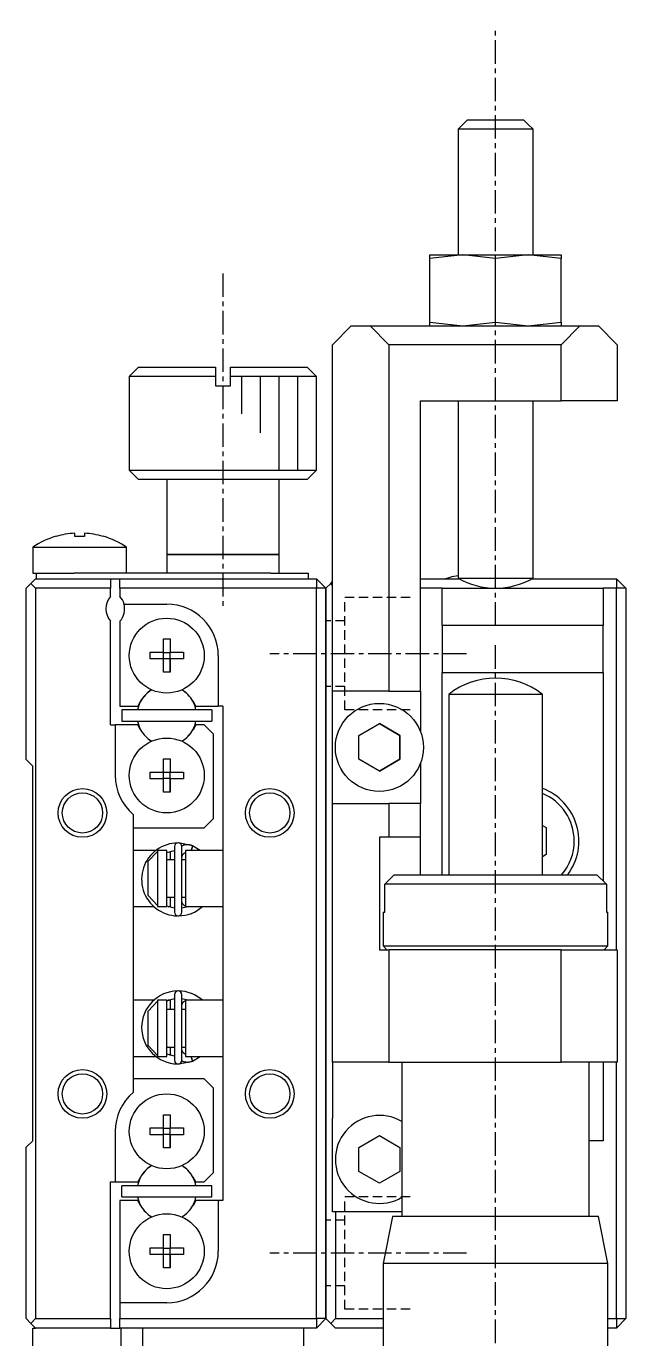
# Model space of a CAD drawing. Extents: x 10 to 349, y 10 to 216.
# Drawn here: x 21.9 to 53.9, y 97.7 to 167.8 of the extents above; entities that cross this region are included whole.
import ezdxf

# ---------------------------------------------------------------- set-up
doc = ezdxf.new("R2010")
doc.units = 0
doc.linetypes.add('CENTER', pattern=[2, 1.25, -0.25, 0.25, -0.25])
doc.linetypes.add('DASHED', pattern=[0.75, 0.5, -0.25])
doc.layers.get('0').update_dxf_attribs({"linetype": 'CONTINUOUS'})
doc.layers.add('CENTER', color=1, linetype='CENTER')

msp = doc.modelspace()

# ---------------------------------------------------------------- linework, layer by layer
at = {"color": 7, "linetype": 'CONTINUOUS'}
for p, q in [((45.455, 162.787), (45.205, 162.537)), ((45.455, 162.787), (48.455, 162.787)), ((48.705, 162.537), (48.455, 162.787)), ((45.205, 162.537), (44.955, 162.287)), ((48.955, 162.287), (44.955, 162.287)), ((44.955, 162.287), (44.955, 155.588)), ((48.955, 162.287), (48.705, 162.537)), ((48.955, 155.588), (48.955, 162.287)), ((45.205, 155.587), (43.455, 155.39)), ((43.455, 155.39), (43.455, 155.587)), ((43.455, 155.587), (45.205, 155.587)), ((46.955, 155.39), (45.205, 155.587)), ((45.205, 155.587), (48.705, 155.587)), ((48.705, 155.587), (46.955, 155.39)), ((50.455, 155.39), (48.705, 155.587)), ((48.705, 155.587), (50.455, 155.587)), ((50.455, 155.587), (50.455, 155.39)), ((43.455, 151.985), (43.455, 155.39)), ((46.955, 151.985), (46.955, 155.39)), ((50.455, 151.985), (50.455, 155.39)), ((38.255, 150.787), (39.255, 151.787)), ((39.255, 151.787), (40.255, 151.787)), ((40.255, 151.787), (41.255, 150.787)), ((40.255, 151.787), (44.955, 151.787)), ((43.455, 151.985), (45.205, 151.787)), ((43.455, 151.787), (43.455, 151.985)), ((44.955, 151.787), (48.955, 151.787)), ((45.205, 151.787), (46.955, 151.985)), ((46.955, 151.985), (48.705, 151.787)), ((48.705, 151.787), (50.455, 151.985)), ((48.955, 151.787), (50.455, 151.787)), ((50.455, 151.985), (50.455, 151.787)), ((50.455, 150.787), (51.455, 151.787)), ((50.455, 151.787), (51.455, 151.787)), ((51.455, 151.787), (52.455, 151.787)), ((52.455, 151.787), (53.455, 150.787)), ((38.255, 132.287), (38.255, 150.787)), ((41.255, 150.787), (41.255, 132.287)), ((50.455, 150.787), (41.255, 150.787)), ((50.455, 147.787), (50.455, 150.787)), ((53.455, 150.787), (53.455, 147.787)), ((27.905, 149.587), (27.405, 149.087)), ((27.905, 149.587), (32.005, 149.587)), ((32.005, 149.587), (32.005, 149.087)), ((32.805, 149.587), (36.905, 149.587)), ((32.805, 149.087), (32.805, 149.587)), ((37.405, 149.087), (36.905, 149.587)), ((32.005, 149.087), (27.405, 149.087)), ((27.405, 149.087), (27.405, 144.087)), ((32.005, 149.087), (32.005, 148.587)), ((32.005, 148.587), (32.805, 148.587)), ((37.405, 149.087), (32.805, 149.087)), ((32.805, 148.587), (32.805, 149.087)), ((37.405, 144.087), (37.405, 149.087)), ((42.955, 132.287), (42.955, 147.787)), ((42.955, 147.787), (50.455, 147.787)), ((44.955, 147.787), (44.955, 138.323)), ((48.955, 138.323), (48.955, 147.787)), ((53.455, 147.787), (50.455, 147.787)), ((27.405, 144.087), (32.405, 144.087)), ((27.405, 144.087), (27.905, 143.587)), ((32.405, 144.087), (37.405, 144.087)), ((36.905, 143.587), (37.405, 144.087)), ((32.405, 143.587), (27.905, 143.587)), ((29.405, 143.587), (29.405, 139.587)), ((36.905, 143.587), (32.405, 143.587)), ((35.405, 139.587), (35.405, 143.587)), ((23.496, 140.55), (23.493, 140.557)), ((24.495, 140.55), (24.495, 140.722)), ((25.015, 140.55), (24.495, 140.55)), ((25.015, 140.722), (25.015, 140.55)), ((26.017, 140.557), (26.014, 140.55)), ((22.255, 139.979), (27.255, 139.979)), ((22.255, 139.979), (22.255, 138.587)), ((27.255, 138.587), (27.255, 139.979)), ((29.405, 139.587), (32.405, 139.587)), ((35.405, 139.587), (29.405, 139.587)), ((29.405, 139.587), (29.405, 138.587)), ((32.405, 139.587), (35.405, 139.587)), ((35.405, 138.587), (35.405, 139.587)), ((22.155, 138.037), (22.405, 138.287)), ((22.255, 138.587), (22.455, 138.587)), ((22.405, 138.287), (26.405, 138.287)), ((22.455, 138.287), (22.455, 138.587)), ((22.455, 138.587), (24.455, 138.587)), ((25.83, 138.587), (24.455, 138.587)), ((34.955, 138.587), (25.83, 138.587)), ((26.405, 138.287), (26.905, 138.287)), ((26.405, 138.287), (26.405, 137.787)), ((26.905, 138.287), (37.405, 138.287)), ((26.905, 137.787), (26.905, 138.287)), ((34.955, 138.587), (36.955, 138.587)), ((36.955, 138.587), (36.955, 138.287)), ((37.405, 138.287), (37.405, 137.787)), ((37.905, 137.787), (37.405, 138.287)), ((38.155, 138.037), (38.255, 138.137)), ((42.955, 138.287), (45.019, 138.287)), ((44.519, 138.357), (44.516, 138.362)), ((44.955, 138.323), (48.955, 138.323)), ((44.955, 138.323), (48.955, 138.323)), ((48.892, 138.287), (53.405, 138.287)), ((53.405, 138.287), (53.405, 137.787)), ((53.905, 137.787), (53.405, 138.287)), ((22.155, 138.037), (21.905, 137.787)), ((21.905, 128.637), (21.905, 137.787)), ((22.405, 137.787), (22.155, 138.037)), ((22.405, 137.787), (22.405, 98.787)), ((26.405, 137.787), (22.405, 137.787)), ((26.405, 137.349), (26.405, 137.787)), ((26.905, 137.787), (26.905, 137.349)), ((37.405, 137.787), (26.905, 137.787)), ((37.405, 98.787), (37.405, 137.787)), ((37.905, 137.787), (37.405, 137.787)), ((37.905, 137.787), (38.155, 138.037)), ((37.905, 98.787), (37.905, 137.787)), ((37.905, 137.787), (37.905, 98.787)), ((38.255, 137.937), (38.155, 138.037)), ((44.105, 137.787), (42.955, 137.787)), ((44.105, 137.787), (52.705, 137.787)), ((44.105, 135.787), (44.105, 137.787)), ((52.705, 137.787), (52.705, 135.787)), ((53.405, 137.787), (52.705, 137.787)), ((53.405, 118.487), (53.405, 137.787)), ((53.905, 137.787), (53.405, 137.787)), ((53.905, 137.787), (53.905, 98.787)), ((27.123, 136.937), (29.405, 136.937)), ((26.405, 130.487), (26.405, 136.026)), ((26.905, 136.026), (26.905, 131.487)), ((44.105, 135.787), (44.105, 133.287)), ((52.705, 135.787), (44.105, 135.787)), ((52.705, 133.287), (52.705, 135.787)), ((29.225, 135.074), (29.585, 135.074)), ((29.225, 134.367), (29.225, 135.074)), ((29.585, 135.074), (29.585, 134.367)), ((29.585, 135.074), (29.585, 134.367)), ((28.519, 134.367), (29.225, 134.367)), ((28.519, 134.007), (28.519, 134.367)), ((29.225, 134.007), (28.519, 134.007)), ((29.235, 134.357), (29.225, 134.367)), ((29.235, 134.018), (29.225, 134.007)), ((29.225, 133.301), (29.225, 134.007)), ((29.235, 134.018), (29.235, 134.357)), ((29.235, 134.357), (29.575, 134.357)), ((29.575, 134.018), (29.235, 134.018)), ((29.575, 134.357), (29.585, 134.367)), ((29.575, 134.357), (29.575, 134.018)), ((29.575, 134.018), (29.585, 134.007)), ((29.585, 134.367), (30.291, 134.367)), ((29.585, 134.007), (29.585, 133.301)), ((30.291, 134.007), (29.585, 134.007)), ((29.585, 133.301), (29.585, 134.007)), ((30.291, 134.367), (30.291, 134.007)), ((32.155, 134.187), (32.155, 131.487)), ((29.585, 133.301), (29.225, 133.301)), ((44.105, 133.287), (52.705, 133.287)), ((44.105, 122.487), (44.105, 133.287)), ((52.705, 133.287), (52.705, 122.151)), ((28.004, 131.748), (27.854, 131.487)), ((30.956, 131.487), (30.806, 131.748)), ((41.255, 132.287), (38.255, 132.287)), ((38.255, 126.287), (38.255, 132.287)), ((41.255, 132.287), (42.955, 132.287)), ((42.955, 132.287), (42.955, 130.114)), ((49.455, 132.11), (44.455, 132.11)), ((44.455, 132.11), (44.455, 122.487)), ((49.455, 122.487), (49.455, 132.11)), ((26.905, 131.487), (27.854, 131.487)), ((31.805, 131.287), (27.005, 131.287)), ((27.005, 131.287), (27.005, 130.687)), ((30.956, 131.487), (32.155, 131.487)), ((31.805, 131.287), (31.805, 130.687)), ((32.405, 131.487), (32.155, 131.487)), ((32.405, 131.487), (32.405, 105.087)), ((26.405, 130.487), (26.655, 130.487)), ((26.655, 130.487), (26.655, 127.787)), ((27.854, 130.487), (26.655, 130.487)), ((27.005, 130.687), (31.805, 130.687)), ((28.004, 130.227), (27.854, 130.487)), ((30.956, 130.487), (30.806, 130.227)), ((31.405, 130.487), (30.956, 130.487)), ((31.905, 129.987), (31.405, 130.487)), ((39.655, 129.923), (40.755, 130.558)), ((40.755, 130.558), (41.855, 129.923)), ((41.855, 129.923), (40.755, 130.558)), ((31.905, 125.487), (31.905, 129.987)), ((39.655, 128.652), (39.655, 129.923)), ((41.855, 129.923), (41.855, 128.652)), ((41.855, 128.652), (41.855, 129.923)), ((21.905, 128.637), (22.255, 128.287)), ((22.255, 108.287), (22.255, 128.287)), ((29.225, 128.674), (29.585, 128.674)), ((29.225, 127.967), (29.225, 128.674)), ((29.585, 128.674), (29.585, 127.967)), ((29.585, 128.674), (29.585, 127.967)), ((40.755, 128.017), (39.655, 128.652)), ((41.855, 128.652), (40.755, 128.017)), ((40.755, 128.017), (41.855, 128.652)), ((42.955, 128.461), (42.955, 126.287)), ((28.519, 127.967), (29.225, 127.967)), ((28.519, 127.607), (28.519, 127.967)), ((29.225, 127.607), (28.519, 127.607)), ((29.235, 127.957), (29.225, 127.967)), ((29.235, 127.618), (29.225, 127.607)), ((29.225, 126.901), (29.225, 127.607)), ((29.235, 127.618), (29.235, 127.957)), ((29.235, 127.957), (29.575, 127.957)), ((29.575, 127.618), (29.235, 127.618)), ((29.575, 127.957), (29.585, 127.967)), ((29.575, 127.957), (29.575, 127.618)), ((29.575, 127.618), (29.585, 127.607)), ((29.585, 127.967), (30.291, 127.967)), ((29.585, 127.607), (29.585, 126.901)), ((30.291, 127.607), (29.585, 127.607)), ((29.585, 126.901), (29.585, 127.607)), ((30.291, 127.967), (30.291, 127.607)), ((29.585, 126.901), (29.225, 126.901)), ((38.255, 112.487), (38.255, 126.287)), ((38.255, 126.287), (41.255, 126.287)), ((41.255, 126.287), (41.255, 124.487)), ((42.955, 126.287), (41.255, 126.287)), ((42.955, 124.487), (42.955, 126.287)), ((27.605, 125.708), (27.605, 110.867)), ((31.405, 124.987), (31.905, 125.487)), ((27.605, 124.987), (31.405, 124.987)), ((49.455, 125.125), (49.655, 125.009)), ((49.655, 125.009), (49.655, 123.566)), ((30.784, 124.03), (30.036, 124.189)), ((30.24, 124.037), (30.209, 124.023)), ((30.272, 124.049), (30.24, 124.037)), ((30.305, 124.06), (30.272, 124.049)), ((30.338, 124.069), (30.305, 124.06)), ((30.372, 124.077), (30.338, 124.069)), ((30.406, 124.083), (30.372, 124.077)), ((30.44, 124.087), (30.406, 124.083)), ((30.474, 124.089), (30.44, 124.087)), ((30.509, 124.09), (30.474, 124.089)), ((30.543, 124.089), (30.509, 124.09)), ((30.577, 124.086), (30.543, 124.089)), ((30.612, 124.082), (30.577, 124.086)), ((30.645, 124.075), (30.612, 124.082)), ((30.679, 124.068), (30.645, 124.075)), ((30.712, 124.058), (30.679, 124.068)), ((30.784, 124.03), (30.711, 123.787)), ((30.745, 124.047), (30.712, 124.058)), ((30.775, 124.035), (30.745, 124.047)), ((30.773, 124.035), (30.776, 124.035)), ((31.196, 123.788), (30.775, 124.034)), ((30.776, 124.035), (30.777, 124.033)), ((30.777, 124.033), (30.779, 124.03)), ((30.779, 124.03), (30.779, 124.026)), ((40.755, 124.487), (40.755, 118.487)), ((41.255, 124.487), (40.755, 124.487)), ((42.955, 124.487), (41.255, 124.487)), ((42.955, 122.487), (42.955, 124.487)), ((28.827, 123.787), (27.605, 123.787)), ((28.405, 123.204), (28.905, 123.733)), ((28.905, 123.787), (28.905, 123.733)), ((29.405, 123.787), (28.905, 123.787)), ((28.905, 123.733), (28.905, 120.842)), ((29.405, 120.787), (29.405, 123.787)), ((29.405, 123.668), (29.811, 123.779)), ((29.605, 123.287), (29.605, 123.737)), ((29.812, 123.991), (29.812, 120.491)), ((30.212, 120.491), (30.212, 123.991)), ((30.212, 123.404), (30.213, 123.418)), ((30.212, 123.39), (30.212, 123.404)), ((30.213, 123.418), (30.215, 123.433)), ((30.215, 123.433), (30.217, 123.447)), ((30.217, 123.447), (30.22, 123.462)), ((30.22, 123.462), (30.224, 123.476)), ((30.224, 123.476), (30.229, 123.49)), ((30.229, 123.49), (30.234, 123.504)), ((30.234, 123.504), (30.24, 123.517)), ((30.24, 123.517), (30.246, 123.531)), ((30.246, 123.531), (30.253, 123.543)), ((30.253, 123.543), (30.261, 123.556)), ((30.261, 123.556), (30.269, 123.568)), ((30.269, 123.568), (30.278, 123.58)), ((30.278, 123.58), (30.288, 123.591)), ((30.288, 123.591), (30.298, 123.602)), ((30.298, 123.602), (30.308, 123.612)), ((30.308, 123.612), (30.319, 123.622)), ((30.319, 123.622), (30.331, 123.631)), ((30.331, 123.631), (30.343, 123.64)), ((30.343, 123.64), (30.355, 123.648)), ((30.355, 123.648), (30.368, 123.655)), ((30.368, 123.655), (30.381, 123.662)), ((30.381, 123.662), (30.395, 123.668)), ((30.395, 123.668), (30.405, 123.672)), ((30.405, 123.787), (30.405, 120.787)), ((32.405, 123.787), (30.405, 123.787)), ((30.707, 123.802), (30.7, 123.787)), ((30.713, 123.816), (30.707, 123.802)), ((30.72, 123.83), (30.713, 123.816)), ((30.726, 123.845), (30.72, 123.83)), ((30.732, 123.86), (30.726, 123.845)), ((30.738, 123.874), (30.732, 123.86)), ((30.744, 123.889), (30.738, 123.874)), ((30.749, 123.903), (30.744, 123.889)), ((30.754, 123.917), (30.749, 123.903)), ((30.759, 123.931), (30.754, 123.917)), ((30.763, 123.944), (30.759, 123.931)), ((30.767, 123.956), (30.763, 123.944)), ((30.77, 123.968), (30.767, 123.956)), ((30.773, 123.979), (30.77, 123.968)), ((30.775, 123.989), (30.773, 123.979)), ((30.777, 123.998), (30.775, 123.989)), ((30.778, 124.007), (30.777, 123.998)), ((30.779, 124.014), (30.778, 124.007)), ((30.779, 124.026), (30.78, 124.02)), ((30.78, 124.02), (30.779, 124.014)), ((49.655, 123.566), (49.455, 123.45)), ((28.405, 121.371), (28.405, 123.204)), ((29.812, 123.287), (29.405, 123.287)), ((30.405, 123.287), (30.212, 123.287)), ((41.039, 121.987), (41.547, 122.487)), ((41.039, 120.487), (41.039, 121.987)), ((52.871, 121.987), (41.039, 121.987)), ((41.547, 122.487), (52.363, 122.487)), ((52.363, 122.487), (52.871, 121.987)), ((52.871, 121.987), (52.871, 120.487)), ((28.905, 120.842), (28.405, 121.371)), ((29.405, 121.287), (29.812, 121.287)), ((29.605, 120.787), (29.605, 121.287)), ((30.212, 121.287), (30.405, 121.287)), ((27.605, 120.787), (28.713, 120.787)), ((28.905, 120.842), (28.905, 120.787)), ((28.905, 120.787), (29.405, 120.787)), ((29.811, 120.703), (29.405, 120.813)), ((29.471, 120.787), (29.471, 120.787)), ((29.471, 120.787), (29.605, 120.787)), ((30.212, 121.086), (30.212, 121.091)), ((30.212, 121.071), (30.212, 121.086)), ((30.214, 121.057), (30.212, 121.071)), ((30.44, 120.75), (30.212, 120.702)), ((30.216, 121.042), (30.214, 121.057)), ((30.218, 121.028), (30.216, 121.042)), ((30.222, 121.013), (30.218, 121.028)), ((30.226, 120.999), (30.222, 121.013)), ((30.231, 120.985), (30.226, 120.999)), ((30.236, 120.971), (30.231, 120.985)), ((30.242, 120.958), (30.236, 120.971)), ((30.249, 120.945), (30.242, 120.958)), ((30.256, 120.932), (30.249, 120.945)), ((30.265, 120.92), (30.256, 120.932)), ((30.273, 120.908), (30.265, 120.92)), ((30.282, 120.896), (30.273, 120.908)), ((30.292, 120.885), (30.282, 120.896)), ((30.302, 120.875), (30.292, 120.885)), ((30.313, 120.865), (30.302, 120.875)), ((30.325, 120.855), (30.313, 120.865)), ((30.336, 120.846), (30.325, 120.855)), ((30.349, 120.838), (30.336, 120.846)), ((30.361, 120.83), (30.349, 120.838)), ((30.374, 120.823), (30.361, 120.83)), ((30.388, 120.817), (30.374, 120.823)), ((30.401, 120.811), (30.388, 120.817)), ((30.405, 120.809), (30.401, 120.811)), ((30.405, 120.787), (32.405, 120.787)), ((30.553, 120.787), (30.44, 120.75)), ((30.716, 120.424), (30.72, 120.426)), ((30.716, 120.424), (30.716, 120.424)), ((30.72, 120.426), (30.721, 120.426)), ((30.721, 120.426), (30.722, 120.426)), ((30.722, 120.426), (30.723, 120.427)), ((30.723, 120.427), (30.775, 120.446)), ((30.771, 120.446), (30.773, 120.446)), ((30.773, 120.446), (30.773, 120.447)), ((30.775, 120.446), (30.773, 120.446)), ((30.776, 120.447), (30.775, 120.446)), ((40.955, 120.487), (41.039, 120.487)), ((40.955, 120.487), (40.955, 118.687)), ((52.871, 120.487), (52.955, 120.487)), ((52.955, 118.687), (52.955, 120.487)), ((40.755, 118.487), (41.255, 118.487)), ((40.955, 118.687), (52.955, 118.687)), ((40.955, 118.687), (41.155, 118.487)), ((41.255, 118.487), (41.255, 112.487)), ((50.455, 118.487), (41.255, 118.487)), ((50.455, 112.487), (50.455, 118.487)), ((50.455, 118.487), (53.455, 118.487)), ((52.755, 118.487), (52.955, 118.687)), ((53.455, 118.487), (53.455, 112.487)), ((28.713, 115.787), (27.605, 115.787)), ((28.405, 115.204), (28.905, 115.733)), ((28.714, 115.787), (28.714, 115.787)), ((28.905, 115.787), (28.905, 115.733)), ((29.405, 115.787), (28.905, 115.787)), ((28.905, 115.733), (28.905, 112.842)), ((29.405, 115.762), (29.812, 115.872)), ((29.405, 112.787), (29.405, 115.787)), ((29.605, 115.787), (29.471, 115.787)), ((29.605, 115.287), (29.605, 115.787)), ((29.812, 116.084), (29.812, 112.584)), ((30.212, 112.584), (30.212, 116.084)), ((30.212, 115.873), (30.44, 115.825)), ((30.24, 115.611), (30.246, 115.624)), ((30.246, 115.624), (30.253, 115.637)), ((30.253, 115.637), (30.261, 115.65)), ((30.261, 115.65), (30.269, 115.662)), ((30.269, 115.662), (30.278, 115.674)), ((30.278, 115.674), (30.288, 115.685)), ((30.288, 115.685), (30.298, 115.696)), ((30.298, 115.696), (30.308, 115.706)), ((30.308, 115.706), (30.319, 115.716)), ((30.319, 115.716), (30.331, 115.725)), ((30.331, 115.725), (30.343, 115.733)), ((30.343, 115.733), (30.355, 115.741)), ((30.355, 115.741), (30.368, 115.749)), ((30.368, 115.749), (30.381, 115.755)), ((30.381, 115.755), (30.395, 115.761)), ((30.395, 115.761), (30.405, 115.766)), ((30.405, 115.787), (30.405, 112.787)), ((32.405, 115.787), (30.405, 115.787)), ((30.44, 115.825), (30.553, 115.788)), ((30.715, 116.151), (30.714, 116.151)), ((30.716, 116.151), (30.715, 116.151)), ((30.717, 116.15), (30.716, 116.151)), ((30.718, 116.15), (30.717, 116.15)), ((30.719, 116.15), (30.718, 116.15)), ((30.721, 116.149), (30.719, 116.15)), ((30.722, 116.149), (30.721, 116.149)), ((30.724, 116.148), (30.722, 116.149)), ((30.726, 116.147), (30.724, 116.148)), ((30.728, 116.147), (30.726, 116.147)), ((30.775, 116.129), (30.728, 116.147)), ((30.775, 116.129), (30.773, 116.129)), ((30.773, 116.129), (30.773, 116.128)), ((30.776, 116.128), (30.775, 116.129)), ((28.405, 113.371), (28.405, 115.204)), ((29.812, 115.287), (29.405, 115.287)), ((30.212, 115.497), (30.213, 115.512)), ((30.212, 115.484), (30.212, 115.497)), ((30.405, 115.287), (30.212, 115.287)), ((30.213, 115.512), (30.215, 115.527)), ((30.215, 115.527), (30.217, 115.541)), ((30.217, 115.541), (30.22, 115.556)), ((30.22, 115.556), (30.224, 115.57)), ((30.224, 115.57), (30.229, 115.584)), ((30.229, 115.584), (30.234, 115.598)), ((30.234, 115.598), (30.24, 115.611)), ((28.905, 112.842), (28.405, 113.371)), ((28.905, 112.842), (28.905, 112.787)), ((29.405, 113.287), (29.812, 113.287)), ((29.812, 112.796), (29.405, 112.907)), ((29.605, 112.838), (29.605, 113.287)), ((30.212, 113.287), (30.405, 113.287)), ((30.212, 113.18), (30.212, 113.185)), ((30.212, 113.165), (30.212, 113.18)), ((30.214, 113.151), (30.212, 113.165)), ((30.216, 113.136), (30.214, 113.151)), ((30.218, 113.121), (30.216, 113.136)), ((30.222, 113.107), (30.218, 113.121)), ((30.226, 113.093), (30.222, 113.107)), ((30.231, 113.079), (30.226, 113.093)), ((30.236, 113.065), (30.231, 113.079)), ((30.242, 113.052), (30.236, 113.065)), ((30.249, 113.039), (30.242, 113.052)), ((30.256, 113.026), (30.249, 113.039)), ((30.265, 113.014), (30.256, 113.026)), ((30.273, 113.002), (30.265, 113.014)), ((30.282, 112.99), (30.273, 113.002)), ((30.292, 112.979), (30.282, 112.99)), ((30.302, 112.968), (30.292, 112.979)), ((30.313, 112.958), (30.302, 112.968)), ((30.325, 112.949), (30.313, 112.958)), ((30.336, 112.94), (30.325, 112.949)), ((30.349, 112.932), (30.336, 112.94)), ((30.361, 112.924), (30.349, 112.932)), ((30.374, 112.917), (30.361, 112.924)), ((30.388, 112.91), (30.374, 112.917)), ((30.401, 112.905), (30.388, 112.91)), ((30.405, 112.903), (30.401, 112.905)), ((27.605, 112.787), (28.826, 112.787)), ((28.827, 112.787), (28.827, 112.787)), ((28.905, 112.787), (29.405, 112.787)), ((30.037, 112.386), (30.721, 112.519)), ((30.209, 112.552), (30.221, 112.547)), ((30.221, 112.547), (30.253, 112.533)), ((30.253, 112.533), (30.285, 112.521)), ((30.285, 112.521), (30.318, 112.511)), ((30.318, 112.511), (30.351, 112.503)), ((30.351, 112.503), (30.385, 112.496)), ((30.385, 112.496), (30.419, 112.491)), ((30.405, 112.787), (32.405, 112.787)), ((30.419, 112.491), (30.454, 112.487)), ((30.454, 112.487), (30.488, 112.485)), ((30.488, 112.485), (30.522, 112.485)), ((30.522, 112.485), (30.557, 112.487)), ((30.557, 112.487), (30.591, 112.49)), ((30.591, 112.49), (30.625, 112.496)), ((30.625, 112.496), (30.659, 112.502)), ((30.659, 112.502), (30.692, 112.511)), ((30.692, 112.511), (30.725, 112.521)), ((30.707, 112.773), (30.7, 112.787)), ((30.713, 112.759), (30.707, 112.773)), ((30.784, 112.545), (30.711, 112.788)), ((30.72, 112.745), (30.713, 112.759)), ((30.726, 112.73), (30.72, 112.745)), ((30.725, 112.521), (30.757, 112.533)), ((30.732, 112.715), (30.726, 112.73)), ((30.738, 112.701), (30.732, 112.715)), ((30.744, 112.686), (30.738, 112.701)), ((30.749, 112.672), (30.744, 112.686)), ((30.754, 112.658), (30.749, 112.672)), ((30.759, 112.644), (30.754, 112.658)), ((30.757, 112.533), (30.775, 112.54)), ((30.763, 112.631), (30.759, 112.644)), ((30.767, 112.619), (30.763, 112.631)), ((30.77, 112.607), (30.767, 112.619)), ((30.773, 112.596), (30.77, 112.607)), ((30.775, 112.586), (30.773, 112.596)), ((30.773, 112.54), (30.776, 112.54)), ((30.775, 112.541), (31.196, 112.787)), ((30.777, 112.577), (30.775, 112.586)), ((30.776, 112.54), (30.777, 112.542)), ((30.778, 112.568), (30.777, 112.577)), ((30.777, 112.542), (30.779, 112.545)), ((30.779, 112.561), (30.778, 112.568)), ((30.78, 112.555), (30.779, 112.561)), ((30.779, 112.549), (30.78, 112.555)), ((30.779, 112.545), (30.779, 112.549)), ((41.255, 112.487), (38.255, 112.487)), ((38.255, 112.487), (38.255, 109.487)), ((41.255, 112.487), (50.455, 112.487)), ((41.955, 112.487), (41.955, 104.237)), ((53.455, 112.487), (50.455, 112.487)), ((51.955, 104.237), (51.955, 112.487)), ((52.705, 112.487), (52.705, 108.287)), ((53.405, 98.787), (53.405, 112.487)), ((31.405, 111.587), (27.605, 111.587)), ((31.905, 111.087), (31.405, 111.587)), ((31.905, 106.587), (31.905, 111.087)), ((29.225, 109.674), (29.585, 109.674)), ((29.225, 108.967), (29.225, 109.674)), ((29.585, 109.674), (29.585, 108.967)), ((29.585, 109.674), (29.585, 108.967)), ((38.255, 104.487), (38.255, 109.487)), ((26.655, 108.787), (26.655, 106.087)), ((28.519, 108.967), (29.225, 108.967)), ((28.519, 108.607), (28.519, 108.967)), ((29.235, 108.957), (29.225, 108.967)), ((29.235, 108.618), (29.225, 108.607)), ((29.235, 108.618), (29.235, 108.957)), ((29.235, 108.957), (29.575, 108.957)), ((29.575, 108.618), (29.235, 108.618)), ((29.575, 108.957), (29.585, 108.967)), ((29.575, 108.957), (29.575, 108.618)), ((29.575, 108.618), (29.585, 108.607)), ((29.585, 108.967), (30.291, 108.967)), ((30.291, 108.967), (30.291, 108.607)), ((22.255, 108.287), (21.905, 107.937)), ((21.905, 98.787), (21.905, 107.937)), ((29.225, 108.607), (28.519, 108.607)), ((29.225, 107.901), (29.225, 108.607)), ((29.585, 108.607), (29.585, 107.901)), ((30.291, 108.607), (29.585, 108.607)), ((29.585, 107.901), (29.585, 108.607)), ((39.655, 107.923), (40.755, 108.558)), ((39.655, 106.652), (39.655, 107.923)), ((40.755, 108.558), (41.855, 107.923)), ((41.855, 107.923), (41.855, 106.652)), ((52.705, 108.287), (51.955, 108.287)), ((29.585, 107.901), (29.225, 107.901)), ((31.405, 106.087), (31.905, 106.587)), ((40.755, 106.017), (39.655, 106.652)), ((41.855, 106.652), (40.755, 106.017)), ((26.405, 106.087), (26.655, 106.087)), ((26.405, 98.787), (26.405, 106.087)), ((26.655, 106.087), (27.854, 106.087)), ((31.805, 105.887), (27.005, 105.887)), ((27.005, 105.287), (27.005, 105.887)), ((28.004, 106.348), (27.854, 106.087)), ((30.956, 106.087), (30.806, 106.348)), ((30.956, 106.087), (31.405, 106.087)), ((31.805, 105.287), (31.805, 105.887)), ((27.005, 105.287), (31.805, 105.287)), ((27.854, 105.087), (26.905, 105.087)), ((26.905, 105.087), (26.905, 99.637)), ((28.004, 104.827), (27.854, 105.087)), ((30.956, 105.087), (30.806, 104.827)), ((32.155, 105.087), (30.956, 105.087)), ((32.155, 105.087), (32.155, 102.387)), ((32.405, 105.087), (32.155, 105.087)), ((41.955, 104.487), (38.255, 104.487)), ((38.405, 104.487), (38.405, 98.787)), ((41.455, 104.237), (40.955, 101.737)), ((52.455, 104.237), (41.455, 104.237)), ((52.955, 101.737), (52.455, 104.237)), ((29.225, 103.274), (29.585, 103.274)), ((29.225, 102.567), (29.225, 103.274)), ((29.585, 103.274), (29.585, 102.567)), ((29.585, 103.274), (29.585, 102.567)), ((28.519, 102.567), (29.225, 102.567)), ((28.519, 102.207), (28.519, 102.567)), ((29.235, 102.557), (29.225, 102.567)), ((29.235, 102.218), (29.235, 102.557)), ((29.235, 102.557), (29.575, 102.557)), ((29.575, 102.557), (29.585, 102.567)), ((29.575, 102.557), (29.575, 102.218)), ((29.585, 102.567), (30.291, 102.567)), ((30.291, 102.567), (30.291, 102.207)), ((29.225, 102.207), (28.519, 102.207)), ((29.235, 102.218), (29.225, 102.207)), ((29.225, 101.501), (29.225, 102.207)), ((29.575, 102.218), (29.235, 102.218)), ((29.575, 102.218), (29.585, 102.207)), ((29.585, 102.207), (29.585, 101.501)), ((30.291, 102.207), (29.585, 102.207)), ((29.585, 101.501), (29.585, 102.207)), ((52.955, 101.737), (40.955, 101.737)), ((40.955, 101.737), (40.955, 91.987)), ((52.955, 91.987), (52.955, 101.737)), ((29.585, 101.501), (29.225, 101.501)), ((26.905, 99.637), (26.905, 98.787)), ((29.405, 99.637), (26.905, 99.637)), ((21.905, 98.787), (22.155, 98.537)), ((22.155, 98.537), (22.405, 98.787)), ((22.405, 98.287), (22.155, 98.537)), ((22.255, 98.287), (22.405, 98.287)), ((22.255, 93.287), (22.255, 98.287)), ((22.405, 98.787), (26.405, 98.787)), ((26.405, 98.287), (22.405, 98.287)), ((26.405, 98.787), (26.405, 98.287)), ((26.405, 98.287), (26.905, 98.287)), ((26.905, 98.787), (37.405, 98.787)), ((26.905, 98.287), (26.905, 98.787)), ((28.105, 98.287), (26.905, 98.287)), ((26.955, 98.287), (26.955, 93.287)), ((36.705, 98.287), (28.105, 98.287)), ((28.105, 98.287), (28.105, 90.287)), ((36.705, 98.287), (28.105, 98.287)), ((36.705, 98.287), (36.705, 88.037)), ((37.405, 98.287), (36.705, 98.287)), ((37.905, 98.787), (37.405, 98.787)), ((37.905, 98.787), (37.405, 98.287)), ((37.405, 98.787), (37.405, 98.287)), ((37.905, 98.787), (38.155, 98.537)), ((38.155, 98.537), (38.405, 98.787)), ((38.405, 98.287), (38.155, 98.537)), ((38.405, 98.787), (40.955, 98.787)), ((40.955, 98.287), (38.405, 98.287)), ((52.955, 98.787), (53.405, 98.787)), ((53.405, 98.287), (52.955, 98.287)), ((53.405, 98.787), (53.405, 98.287)), ((53.405, 98.787), (53.905, 98.787)), ((53.405, 98.287), (53.905, 98.787))]:
    msp.add_line(p, q, dxfattribs=at)
at = {"color": 3, "linetype": 'CONTINUOUS'}
for p, q in [((33.405, 147.087), (33.405, 149.087)), ((34.405, 146.087), (34.405, 149.087)), ((35.405, 144.087), (35.405, 149.087)), ((36.405, 144.087), (36.405, 149.087))]:
    msp.add_line(p, q, dxfattribs=at)
at = {"color": 3, "linetype": 'DASHED'}
for p, q in [((38.905, 131.287), (38.905, 137.287)), ((42.405, 137.287), (38.905, 137.287)), ((38.905, 136.037), (37.905, 136.037)), ((38.905, 132.537), (37.905, 132.537)), ((42.405, 131.287), (38.905, 131.287)), ((38.905, 99.287), (38.905, 105.287)), ((42.405, 105.287), (38.905, 105.287)), ((38.905, 104.037), (37.905, 104.037)), ((38.905, 100.537), (37.905, 100.537)), ((42.405, 99.287), (38.905, 99.287))]:
    msp.add_line(p, q, dxfattribs=at)
at = {"color": 7, "linetype": 'CONTINUOUS'}
for centre, radius in [((29.405, 134.187), 2), ((40.755, 129.287), 2.35), ((29.405, 127.787), 2), ((24.905, 125.787), 1.075), ((34.905, 125.787), 1.075), ((24.905, 110.787), 1.075), ((34.905, 110.787), 1.075), ((29.405, 108.787), 2), ((29.405, 102.387), 2)]:
    msp.add_circle(centre, radius, dxfattribs=at)
at = {"color": 3, "linetype": 'CONTINUOUS'}
for centre in [(24.905, 125.787), (34.905, 125.787), (24.905, 110.787), (34.905, 110.787)]:
    msp.add_circle(centre, 1.3, dxfattribs=at)
at = {"color": 7, "linetype": 'CONTINUOUS'}
for centre, radius, start, end in [((24.755, 136.237), 4.5, 106.28584, 123.74899), ((24.755, 136.237), 4.492, 93.31782, 106.26943), ((24.755, 136.237), 4.492, 73.73057, 86.68218), ((24.755, 136.237), 4.5, 56.25101, 73.71416), ((45.405, 135.287), 3.2, 106.12253, 110.36413), ((45.405, 135.287), 3.195, 98.09692, 106.10671), ((46.955, 141.787), 4, 240, 270), ((46.955, 141.787), 4, 270, 300), ((27.155, 136.687), 1, 138.59038, 221.40962), ((26.155, 136.687), 1, 14.47751, 41.40962), ((26.155, 136.687), 1, 318.59038, 14.47751), ((29.405, 134.187), 2.75, 0, 90), ((46.955, 128.987), 4, 51.31781, 128.68219), ((29.405, 130.987), 1.587, 135.00025, 169.10691), ((29.52, 130.873), 1.75, 121.88153, 150), ((29.405, 130.987), 1.587, 120.43318, 135.00025), ((29.405, 130.987), 1.587, 44.99975, 59.56682), ((29.29, 130.873), 1.75, 30, 58.11847), ((29.405, 130.987), 1.587, 10.89309, 44.99975), ((29.405, 130.987), 1.587, 190.89302, 225.00025), ((29.405, 130.987), 1.587, 314.99975, 349.10698), ((29.52, 131.102), 1.75, 210, 238.11847), ((29.405, 130.987), 1.587, 225.00025, 239.56674), ((29.405, 130.987), 1.587, 300.43326, 314.99975), ((29.29, 131.102), 1.75, 301.88153, 330), ((29.405, 127.787), 2.75, 180, 229.11481), ((48.405, 124.287), 3, 323.1301, 69.51277), ((48.405, 124.287), 2.75, 0, 67.55374), ((30.014, 122.233), 1.957, 90.86171, 125.68461), ((30.012, 123.991), 0.2, 0, 180), ((48.405, 124.287), 2.75, 319.11481, 0), ((30.012, 122.241), 1.949, 125.774, 269.15248), ((30.01, 122.245), 1.953, 270.80821, 311.73778), ((30.012, 120.491), 0.2, 180, 0), ((30.012, 114.334), 1.949, 90.74409, 269.19749), ((30.012, 116.084), 0.2, 0, 180), ((30.01, 114.33), 1.953, 48.26448, 89.16258), ((30.012, 112.584), 0.2, 180, 0), ((29.405, 108.787), 2.75, 130.88519, 180), ((40.755, 107.287), 2.35, 59.29364, 300.70636), ((29.405, 105.587), 1.587, 134.99975, 169.10698), ((29.52, 105.473), 1.75, 121.88153, 150), ((29.405, 105.587), 1.587, 120.43326, 134.99975), ((29.405, 105.587), 1.587, 45.00025, 59.56674), ((29.29, 105.473), 1.75, 30, 58.11847), ((29.405, 105.587), 1.587, 10.89302, 45.00025), ((29.405, 105.587), 1.587, 190.89309, 224.99975), ((29.405, 105.587), 1.587, 315.00025, 349.10691), ((29.52, 105.702), 1.75, 210, 238.11847), ((29.405, 105.587), 1.587, 224.99975, 239.56682), ((29.405, 105.587), 1.587, 300.43318, 315.00025), ((29.29, 105.702), 1.75, 301.88153, 330), ((29.405, 102.387), 2.75, 270, 0)]:
    msp.add_arc(centre, radius, start, end, dxfattribs=at)
at = {"layer": 'CENTER', "color": 1, "linetype": 'CENTER'}
for p, q in [((46.955, 135.787), (46.955, 167.787)), ((32.405, 154.587), (32.405, 136.587)), ((46.955, 69.487), (46.955, 134.987)), ((45.405, 134.287), (34.905, 134.287)), ((45.405, 102.287), (34.905, 102.287))]:
    msp.add_line(p, q, dxfattribs=at)

doc.saveas('drawing.dxf')
